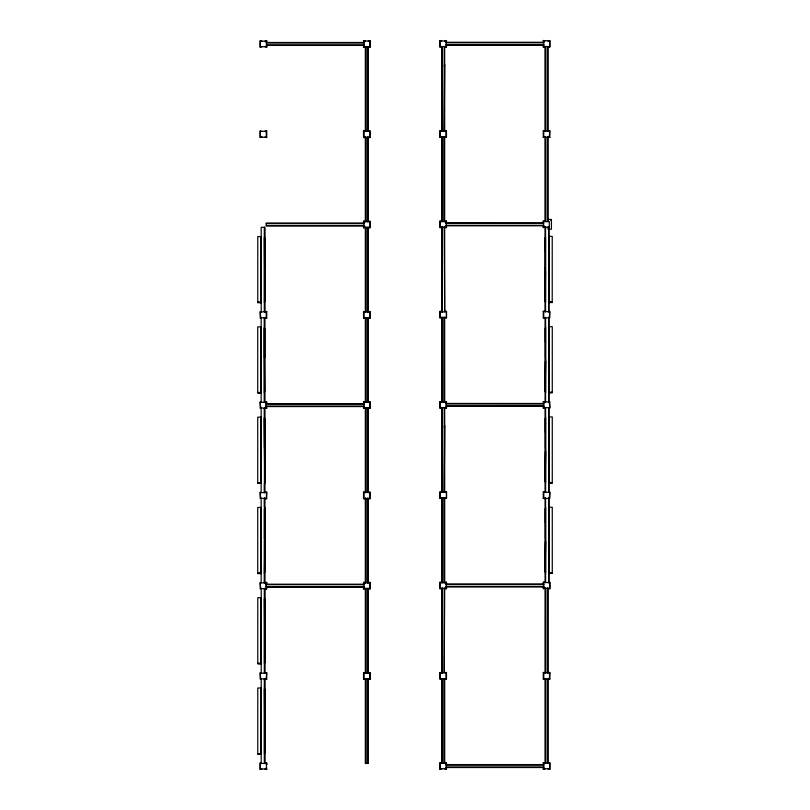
<?xml version="1.0" encoding="UTF-8"?>
<svg xmlns="http://www.w3.org/2000/svg" width="810" height="810" viewBox="0 0 810 810"><rect width="100%" height="100%" fill="white"/><g stroke="black" fill="none" stroke-linecap="round" stroke-linejoin="round"><path stroke-width="1.21" d="M261.205 722.722L260.881 752.875L260.881 719.472L261.205 721.102M261.043 703.576L261.043 689.32L261.043 719.472M261.205 632.438L260.881 662.59L260.881 629.178L261.205 630.808M261.043 613.292L261.043 599.035L261.043 629.178M260.992 523.007L260.992 508.741M260.992 432.722L260.992 418.456M260.992 342.438L260.992 328.171M261.195 271.299L260.871 301.442L260.871 268.039L261.195 269.669M261.033 252.143L261.033 237.887L261.033 268.039M365.32 588.435L365.32 673.181L363.528 672.695L363.528 679.215L365.32 679.215M365.32 407.865L365.32 492.612L363.528 492.126L363.528 498.646L365.32 498.646M365.32 227.296L365.32 312.042L363.528 311.546L363.528 318.067L365.32 318.067M365.32 46.717L365.32 131.463L363.528 130.977L363.528 137.498L365.32 137.498M441.774 588.242L441.774 672.988L439.982 672.503L439.982 679.023L441.774 679.023M441.774 407.673L441.774 492.419L439.982 491.933L439.982 498.454L441.774 498.454M543.793 406.367L543.297 408.159L545.09 408.159M545.586 541.961L545.262 572.113L545.525 539.794M545.424 522.814L545.424 508.558L545.424 538.701M545.586 451.676L545.262 481.828L545.525 449.499M545.424 432.53L545.424 418.264L545.424 448.416M545.586 361.392L545.262 391.544L545.525 359.215M545.424 342.245L545.424 327.979L545.424 358.131M545.545 271.107L545.221 301.259L545.221 267.847M545.383 251.951L545.383 237.694L545.383 267.847M548.805 227.104L548.805 311.85L548.805 302.991M261.994 46.717L260.202 47.213L260.202 40.692L261.994 41.178M264.931 41.178L266.723 40.692L266.237 42.484L364.014 42.484M261.994 137.011L260.202 137.498L260.202 130.977L261.994 131.463M260.699 131.463L266.723 130.977L264.931 131.463M365.32 47.213L363.528 47.213L364.014 45.421L266.237 45.421M368.256 47.213L370.048 47.213L370.048 40.692L368.256 41.178M441.744 47.02L439.951 47.02L439.951 40.5L441.744 40.986M444.68 40.986L446.472 40.5L445.986 42.292L543.763 42.292M363.528 137.498L370.048 137.498L368.256 137.498M369.562 137.011L370.048 130.977L368.256 130.977M441.744 137.305L439.951 137.305L439.951 130.785L441.744 130.785M440.438 131.271L446.472 130.785L444.68 131.271L444.68 46.535M260.709 317.581L260.212 318.067L260.212 311.546L260.709 317.581L266.733 318.067L266.733 311.546L264.941 311.546M260.709 312.042L266.733 311.546M545.069 47.02L543.277 47.02L543.763 45.228L445.986 45.228M548.005 47.02L549.798 47.02L549.798 40.5L548.005 40.986M363.528 225.99L363.528 227.782L364.014 225.99L266.237 225.99L266.237 223.054L364.014 223.054M368.256 227.782L370.048 227.782L370.048 221.262L368.256 221.262M441.744 227.59L439.951 227.59L439.951 221.069L441.744 221.069M444.68 221.069L446.472 221.069L445.986 222.861L543.763 222.912M260.668 407.865L260.182 408.351L260.182 401.841L260.668 407.865L266.703 408.351L264.91 408.351M264.91 401.841L266.703 401.841L266.207 403.633L364.014 403.633M545.069 130.785L543.277 130.785L543.277 137.305L549.798 137.305L548.005 137.305M549.301 136.819L549.798 130.785L548.005 131.271L548.005 46.535M363.528 318.067L370.048 318.067L368.256 318.067M369.562 317.581L370.048 311.546L368.256 311.546M441.744 317.874L439.951 317.874L439.951 311.354L441.744 311.354M444.68 317.874L446.472 317.874L446.472 311.354L444.68 311.354M260.668 498.15L260.182 498.646L260.182 492.126L260.668 498.15L266.703 498.646L266.703 492.126L264.91 492.126M266.207 498.15L266.703 492.126M543.277 225.798L543.277 227.59L543.763 225.798L445.986 225.798M550.608 220.259L551.428 219.439L548.005 219.439M365.32 408.351L363.528 408.351L364.014 406.559L266.207 406.559M368.256 408.351L370.048 408.351L370.048 401.841L368.256 401.841M441.774 408.159L439.982 408.159L439.982 401.649L441.774 401.649M444.7 401.649L446.492 401.649L446.006 403.441L543.793 403.491M260.668 588.435L260.182 588.931L260.182 582.41L260.668 588.435L266.703 588.931L266.703 587.139M264.91 582.41L266.703 582.41L266.207 584.202L364.014 584.202M545.059 311.354L543.267 311.354L543.267 317.874L549.788 317.874L549.788 311.354L549.291 317.388M363.528 498.646L370.048 498.646L368.256 498.646M369.562 498.15L370.048 492.126L368.256 492.126M439.982 498.454L439.982 491.933M446.492 491.933L446.492 498.454L446.492 491.933L444.7 491.933M260.678 678.729L260.192 679.215L260.192 672.695L260.678 678.729L266.713 679.215L266.713 672.695L264.921 672.695M266.217 678.729L266.713 672.695M549.332 402.135L549.818 401.649L549.818 408.159L549.332 402.135L543.297 401.649L543.297 403.441M363.528 587.139L363.528 588.931L364.014 587.139L266.207 587.139M368.256 588.931L370.048 588.931L370.048 582.41L368.256 582.41M441.774 588.738L439.982 588.738L439.982 582.218L441.774 582.218M444.7 582.218L446.492 582.218L446.006 584.01L543.793 584.01M260.192 769.5L260.192 762.979L260.192 769.5L261.984 769.014M266.713 762.979L266.713 764.772L266.713 762.979L264.921 762.979M545.09 491.933L543.297 491.933L543.297 498.454L549.818 498.454L549.818 491.933L549.332 497.958M363.528 679.215L370.048 679.215L368.256 679.215M369.562 678.729L370.048 672.695L368.256 672.695M439.982 679.023L439.982 672.503M440.468 672.988L446.492 672.503L444.7 672.503M545.079 672.988L545.09 588.242L543.297 588.738L543.793 586.946L446.006 586.946M549.818 588.738L549.818 582.218L549.818 588.738L548.026 588.738M441.764 768.822L439.972 769.308L439.972 762.787L441.764 762.787M444.69 762.787L446.482 762.787L445.996 764.579L543.783 764.579M545.079 672.503L543.287 672.503L543.287 679.023L549.808 679.023L548.016 679.023M549.322 678.537L549.808 672.503L548.016 672.503M545.079 768.822L543.287 769.308L543.783 767.515L445.996 767.515M548.016 768.822L549.808 769.308L549.808 762.787L548.016 762.787M543.277 42.292L543.277 40.5L545.069 40.986M363.528 42.484L363.528 40.692L365.32 41.178M440.438 40.986L445.986 40.986L446.472 47.02L444.68 47.02M543.277 40.5L549.301 40.986M260.699 41.178L266.237 41.178L266.723 47.213L264.931 46.717M363.528 40.692L369.562 41.178M445.986 42.778L543.763 42.778M266.237 42.97L364.014 42.97M445.986 44.732L543.763 44.732M266.237 44.925L364.014 44.925M440.438 46.535L445.986 46.535M549.301 46.535L543.763 46.535L543.763 40.986M260.699 46.717L266.237 46.717M369.562 46.717L364.014 46.717L364.014 41.178M444.194 66.086L444.68 64.456L444.194 131.271L444.194 46.535M368.256 66.278L367.77 131.463L367.77 46.717M543.277 130.785L549.301 131.271M363.528 130.977L369.562 131.463M440.438 136.819L446.472 137.305L444.68 137.305M260.699 137.011L266.723 137.498L264.931 137.011M543.277 137.305L545.069 137.305M543.277 222.861L543.277 221.069L545.069 221.069M363.528 223.054L363.528 221.262L365.32 221.262M440.438 221.565L445.986 221.565L446.472 227.59L446.472 225.798M543.763 221.565L549.301 221.565L549.301 227.104L543.763 227.104L543.277 221.069M363.528 221.262L369.562 221.758M445.986 223.357L543.763 223.357M266.237 223.55L364.014 223.55M445.986 225.312L543.763 225.312M266.237 225.504L364.014 225.504M440.438 227.104L445.986 227.104M369.562 227.296L364.014 227.296L364.014 221.758M444.68 227.59L446.472 227.59M543.277 227.59L545.069 227.104L545.059 311.85M363.528 227.782L365.32 227.782M545.545 236.388L545.545 302.555M548.805 236.388L552.228 236.388L552.228 302.555L548.805 302.555L548.805 228.369M261.195 236.581L257.772 236.581L257.772 302.748L261.195 302.748M264.455 236.581L264.455 302.748M548.805 237.694L549.129 301.259M264.455 237.887L264.779 301.442M368.256 246.847L367.77 312.042L367.77 227.296M548.805 269.477L548.805 271.107M549.129 302.008L552.228 302.008M257.772 302.201L260.871 302.201M549.129 302.171L552.228 302.171M257.772 302.363L260.871 302.363M440.438 311.85L445.986 311.85M543.267 311.354L549.291 311.85M363.528 311.546L369.562 312.042M440.438 317.388L445.986 317.388M543.267 317.874L545.059 317.874M264.941 318.067L266.733 318.067M545.586 326.673L545.586 392.84M261.154 326.865L257.732 326.865L257.732 393.032L261.154 393.032M264.414 326.865L264.414 393.032M548.846 327.979L549.008 358.131L549.008 327.979M264.414 328.171L264.414 358.324M549.17 358.131L549.17 391.544M548.846 359.761L548.846 361.392M261.154 359.954L260.83 358.324L260.83 391.736L261.154 361.584M264.738 391.736L264.475 359.407M549.17 392.293L552.268 392.293M257.732 392.485L260.83 392.485M549.17 392.455L552.268 392.455M257.732 392.647L260.83 392.647M548.846 392.84L552.268 392.84L552.268 326.673L548.846 326.673L548.846 402.135L548.846 317.388L548.846 326.238M543.297 401.649L545.09 401.649M363.528 403.633L363.528 401.841L365.32 401.841M440.468 402.135L446.006 402.135L446.492 408.159L446.492 406.367M260.668 402.327L266.207 402.327L266.207 407.865M363.528 401.841L369.562 402.327M446.006 403.927L543.793 403.927M266.237 404.119L364.014 404.119M446.006 405.881L543.793 405.881M266.237 406.073L364.014 406.073M446.006 406.367L543.793 406.316M440.468 407.673L446.006 407.673M549.332 407.673L543.793 407.673L543.793 402.135M369.562 407.865L364.014 407.865L364.014 402.327M444.7 408.159L446.492 408.159M545.586 416.968L545.586 483.135M548.846 416.968L552.268 416.968L552.268 483.135L548.846 483.135M261.154 417.16L257.732 417.16L257.732 483.327L261.154 483.327M264.414 417.16L264.738 483.327L264.414 407.865L264.414 492.612L264.414 483.762M548.846 418.264L549.008 448.416L549.008 418.264M264.414 418.456L264.414 448.608M444.214 427.234L444.7 425.604L444.214 492.419L444.214 407.673M368.256 427.427L367.77 492.612L367.77 407.865M549.17 448.416L549.17 481.828M548.846 450.046L548.846 451.676M261.154 450.238L260.83 448.608L260.83 482.021L261.154 451.869M264.738 482.021L264.475 449.692M549.17 482.578L552.268 482.578M257.732 482.77L260.83 482.77M549.17 482.74L552.268 482.74M257.732 482.932L260.83 482.932M440.468 492.419L446.006 492.419M543.297 491.933L549.332 492.419M260.668 492.612L266.207 492.612M363.528 492.126L369.562 492.612M440.468 497.958L446.006 497.958M444.7 498.454L446.492 498.454M543.297 498.454L545.09 498.454M264.91 498.646L266.703 498.646M545.586 507.252L545.586 573.419M548.846 507.252L552.268 507.252L552.268 573.419L548.846 573.419M261.154 507.445L257.732 507.445L257.732 573.612L261.154 573.612M548.846 508.558L549.008 538.701L549.008 508.558M264.414 508.741L264.414 538.893M549.17 538.701L549.17 572.113M548.846 540.331L548.846 541.961M261.154 540.523L260.83 538.893L260.83 572.305L261.154 542.153M264.738 572.305L264.475 539.986M549.17 572.862L552.268 572.862M257.732 573.055L260.83 573.055M549.17 573.024L552.268 573.024M257.732 573.217L260.83 573.217M264.414 573.612L264.738 507.445L264.414 582.896L264.414 498.15L264.414 507.009M543.297 584.01L543.297 582.218L545.09 582.218M363.528 584.202L363.528 582.41L365.32 582.41M440.468 582.704L446.006 582.704L446.492 588.738L444.7 588.738M543.297 582.218L549.332 582.704M260.668 582.896L266.207 582.896L266.207 588.435M363.528 582.41L369.562 582.896M446.006 584.496L543.793 584.496M266.237 584.688L364.014 584.688M446.006 586.45L543.793 586.45M266.237 586.642L364.014 586.642M440.468 588.242L446.006 588.242M549.332 588.242L543.793 588.242L543.793 582.704M369.562 588.435L364.014 588.435L364.014 582.896M264.91 588.931L266.703 588.931M363.528 588.931L365.32 588.931M261.205 597.729L257.782 597.729L257.782 663.896L261.205 663.896M264.465 597.729L264.465 663.896M264.465 599.035L264.789 662.59M368.256 607.996L367.77 673.181L367.77 588.435M257.782 663.339L260.881 663.339M257.782 663.501L260.881 663.501M543.287 672.503L549.322 672.988M260.678 673.181L266.217 673.181M363.528 672.695L369.562 673.181M440.468 678.537L446.492 679.023L446.492 672.503M444.7 679.023L446.492 679.023M543.287 679.023L545.079 679.023M264.921 679.215L266.713 679.215M261.205 688.014L257.782 688.014L257.782 754.181L261.205 754.181M264.465 688.014L264.465 754.181M264.465 689.32L264.789 752.875M257.782 753.624L260.881 753.624M257.782 753.786L260.881 753.786M543.287 764.579L543.287 762.787L545.079 762.787M440.458 763.283L445.996 763.283L446.482 769.308L444.69 768.822M543.287 762.787L549.322 763.283M260.678 763.465L266.217 763.465L266.713 769.5L264.921 769.014M445.996 765.075L543.783 765.075M445.996 767.029L543.783 767.029M266.217 767.708L266.713 769.5M440.458 768.822L445.996 768.822M549.322 768.822L543.783 768.822L543.783 763.283M260.678 769.014L266.217 769.014M551.428 219.439L551.428 229.22L548.005 229.22L548.005 227.104M549.798 40.5L549.798 47.02M549.798 130.785L549.798 137.305M549.808 672.503L549.808 679.023M549.808 762.787L549.808 769.308M549.129 236.388L549.129 302.555M549.17 326.673L549.17 392.84M549.17 416.968L549.17 483.135M549.17 507.252L549.17 573.419M548.005 136.819L548.005 221.565M548.026 588.242L548.016 672.988M548.016 678.537L548.016 763.283M545.545 227.104L545.545 311.85M545.586 317.388L545.586 402.135M545.586 407.673L545.586 492.419M545.586 497.958L545.586 582.704M545.383 271.107L545.383 301.259M545.424 361.392L545.424 391.544M545.424 451.676L545.424 481.828M545.424 541.961L545.424 572.113M545.069 46.535L545.069 131.271M545.069 136.819L545.069 221.565M545.09 317.388L545.09 402.135M545.09 407.673L545.09 492.419M545.09 497.958L545.09 582.704M545.079 678.537L545.079 763.283M543.763 131.271L543.763 136.819M543.753 311.85L543.753 317.388M543.793 492.419L543.793 497.958M543.783 672.988L543.783 678.537M543.277 45.228L543.277 47.02M543.297 406.367L543.297 408.159M543.297 586.946L543.297 588.738M543.287 767.515L543.287 769.308M446.472 40.5L446.472 42.292M446.472 45.228L446.472 47.02M446.472 130.785L446.472 137.305M446.472 221.069L446.472 222.861M446.472 311.354L446.472 317.874M446.492 401.649L446.492 403.441M446.492 582.218L446.492 584.01M446.492 586.946L446.492 588.738M446.482 762.787L446.482 764.579M446.482 767.515L446.482 769.308M445.986 131.271L445.986 136.819M446.006 672.988L446.006 678.537M444.68 136.819L444.68 221.565M444.68 227.104L444.68 311.85L444.194 227.104M444.68 317.388L444.7 402.135M444.7 407.673L444.7 492.419M444.7 497.958L444.7 582.704M444.7 588.242L444.214 672.988L444.214 588.242M444.7 678.537L444.69 763.283M441.744 46.535L441.744 131.271M441.744 136.819L441.744 221.565M441.744 227.104L441.744 311.85M441.744 317.388L441.774 402.135M441.774 497.958L441.774 582.704M441.774 678.537L441.764 763.283M439.951 40.5L439.951 47.02M439.951 130.785L439.951 137.305M439.951 221.069L439.951 227.59M439.951 311.354L439.951 317.874M439.982 401.649L439.982 408.159M439.982 582.218L439.982 588.738M439.972 762.787L439.972 769.308M370.048 40.692L370.048 47.213M370.048 130.977L370.048 137.498M370.048 221.262L370.048 227.782M370.048 311.546L370.048 318.067M370.048 401.841L370.048 408.351M370.048 492.126L370.048 498.646M370.048 582.41L370.048 588.931M370.048 672.695L370.048 679.215M368.256 46.717L368.256 131.463M368.256 137.011L368.256 221.758M368.256 227.296L368.256 312.042M368.256 317.581L368.256 402.327M368.256 407.865L368.256 492.612M368.256 498.15L368.256 582.896M368.256 588.435L368.256 673.181M368.256 678.729L368.256 763.465L365.32 763.465L365.32 678.729M365.32 137.011L365.32 221.758M365.32 317.581L365.32 402.327M365.32 498.15L365.32 582.896M364.014 131.463L364.014 137.011M364.014 312.042L364.014 317.581M364.014 492.612L364.014 498.15M364.014 673.181L364.014 678.729M363.528 45.421L363.528 47.213M363.528 406.559L363.528 408.351M266.723 40.692L266.723 42.484M266.723 45.421L266.723 47.213M266.723 130.977L266.723 137.498M266.703 401.841L266.703 403.633M266.703 406.559L266.703 408.351M266.703 582.41L266.703 584.202M266.237 131.463L266.237 137.011M266.247 312.042L266.247 317.581M266.237 403.684L266.237 406.509M266.237 584.253L266.237 587.088M264.941 312.042L264.941 227.296L261.195 227.296L261.195 312.042M264.91 317.581L264.91 402.327M264.91 407.865L264.91 492.612M264.91 498.15L264.91 582.896M264.961 588.435L264.921 673.181M264.961 678.729L264.961 763.465M261.205 588.435L261.205 673.181M261.205 678.729L261.205 763.465M261.033 271.299L261.033 301.442M261.154 317.581L261.154 402.327M261.154 407.865L261.154 492.612M261.154 498.15L261.154 582.896M261.043 632.438L261.043 662.59M261.043 722.722L261.043 752.875M260.871 236.581L260.871 302.748M260.83 326.865L260.83 393.032M260.83 417.16L260.83 483.327M260.83 507.445L260.83 573.612M260.881 597.729L260.881 663.896M260.881 688.014L260.881 754.181M260.202 40.692L260.202 47.213M260.202 130.977L260.202 137.498M264.465 678.729L264.465 763.465L264.465 678.729M264.465 588.435L264.465 673.181L264.465 588.435M264.414 317.581L264.414 402.327L264.414 317.581M264.455 227.296L264.455 312.042L264.455 227.296M264.627 689.32L264.627 719.472L264.627 689.32M264.627 599.035L264.627 629.178L264.627 599.035M264.576 508.741L264.576 538.893L264.576 508.741M264.576 418.456L264.576 448.608L264.576 418.456M264.576 328.171L264.576 358.324L264.576 328.171M264.617 237.887L264.617 268.039L264.617 237.887M365.806 678.729L365.806 763.465L365.806 678.729M365.806 588.435L365.806 673.181L365.806 588.435M365.806 498.15L365.806 582.896L365.806 498.15M365.806 407.865L365.806 492.612L365.806 407.865M365.806 317.581L365.806 402.327L365.806 317.581M365.806 227.296L365.806 312.042L365.806 227.296M365.806 137.011L365.806 221.758L365.806 137.011M365.806 46.717L365.806 131.463L365.806 46.717M367.77 678.729L367.77 763.465L367.77 678.729M367.77 498.15L367.77 582.896L367.77 498.15M367.77 317.581L367.77 402.327L367.77 317.581M367.77 137.011L367.77 221.758L367.77 137.011M442.26 678.537L442.26 763.283L442.26 678.537M442.26 588.242L442.26 672.988L442.26 588.242M442.26 497.958L442.26 582.704L442.26 497.958M442.26 407.673L442.26 492.419L442.26 407.673M442.26 317.388L442.26 402.135L442.26 317.388M442.23 227.104L442.23 311.85L442.23 227.104M442.23 136.819L442.23 221.565L442.23 136.819M442.23 46.535L442.23 131.271L442.23 46.535M444.194 136.819L444.194 221.565L444.194 136.819M444.214 678.537L444.214 763.283L444.214 678.537M444.214 497.958L444.214 582.704L444.214 497.958M444.214 317.388L444.214 402.135L444.214 317.388M545.576 678.537L545.576 763.283L545.576 678.537M545.576 588.242L545.576 672.988L545.576 588.242M545.555 136.819L545.555 221.565L545.555 136.819M545.555 46.535L545.555 131.271L545.555 46.535M547.53 678.537L547.53 763.283L547.53 678.537M547.53 588.242L547.53 672.988L547.53 588.242M547.509 136.819L547.509 221.565L547.509 136.819M547.509 46.535L547.509 131.271L547.509 46.535M548.846 497.958L548.846 582.704L548.846 497.958M548.846 407.673L548.846 492.419L548.846 407.673M548.967 237.694L548.967 267.847L548.967 237.694"/></g></svg>
